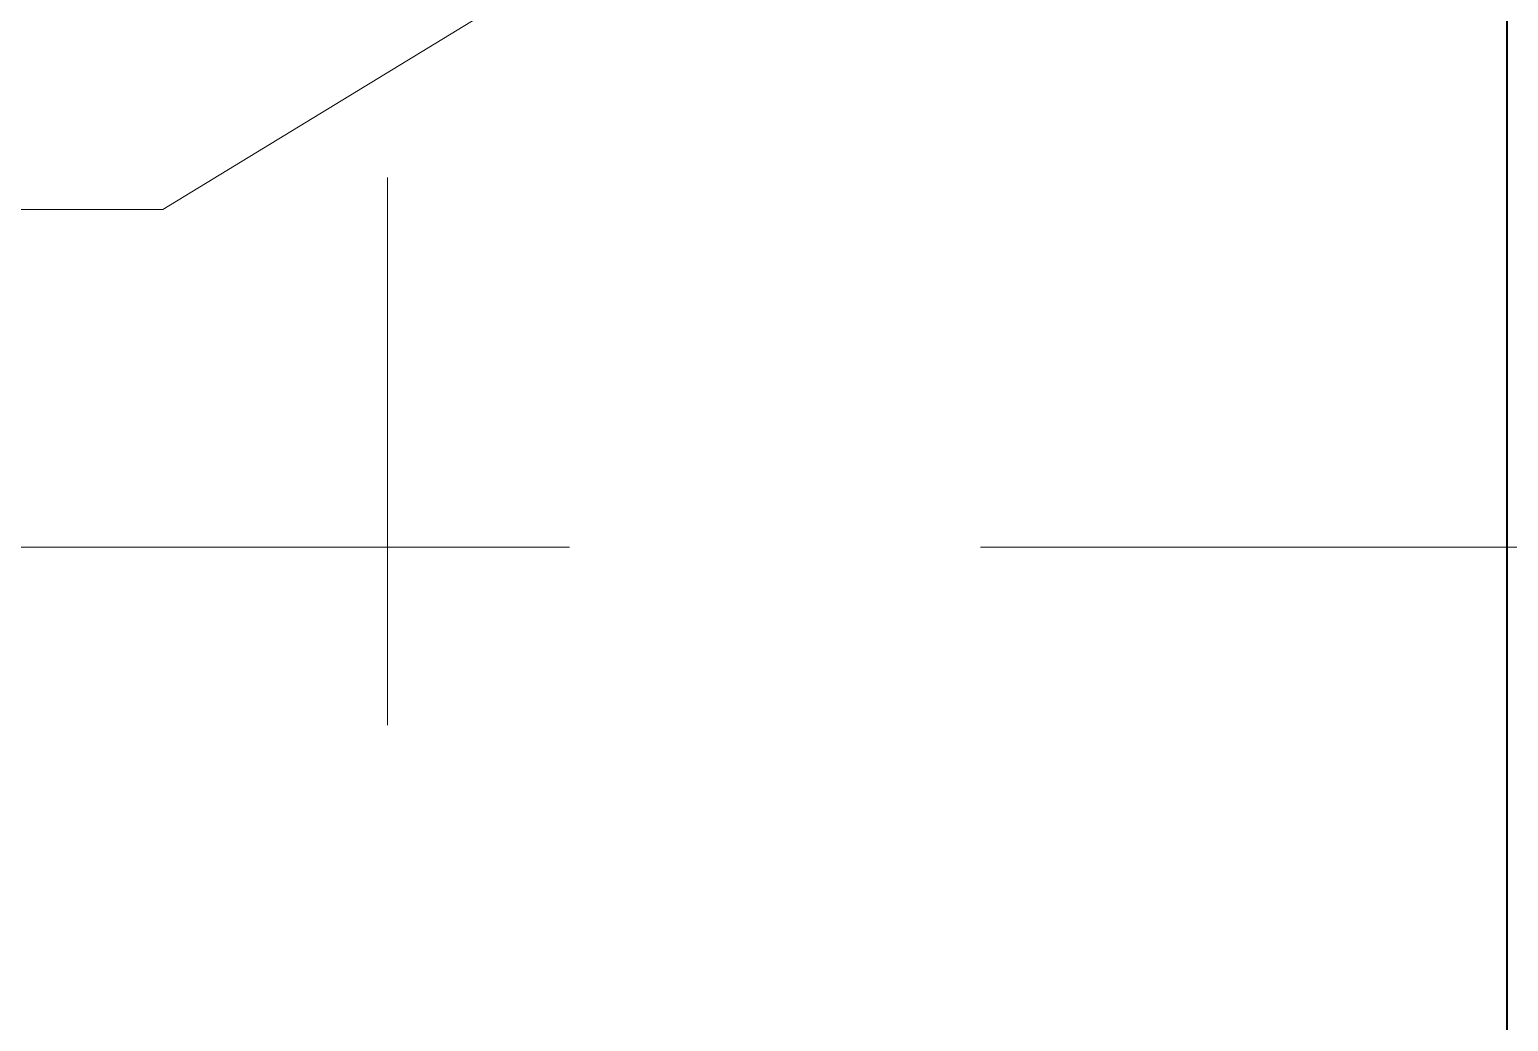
# Model space of a CAD drawing. Header units: millimetres. Extents: x -3817 to 677485, y -22715 to 103890.
# Drawn here: x 657471 to 659184, y 4926 to 6076 of the extents above; entities that cross this region are included whole.
import ezdxf

# ---------------------------------------------------------------- set-up
doc = ezdxf.new("R2010")
doc.units = ezdxf.units.MM
doc.layers.add('PDF _Геометрия', color=7, linetype='Continuous', true_color=0x1d1d1d)

msp = doc.modelspace()

# ---------------------------------------------------------------- linework, layer by layer
at = {"layer": 'PDF _Геометрия', "color": 250, "lineweight": 9, "true_color": 0x3c3c3c}
msp.add_lwpolyline([(659171.3, 6810), (658894.6, 6687.6), (658935.7, 6620.1), (659171.3, 6810), (657625, 5867.1), (657016.6, 5867.1)], dxfattribs=at)
at = {"layer": 'PDF _Геометрия', "color": 9, "lineweight": 9, "true_color": 0xc0c0c0}
for points in [[(659182.4, 6138.2), (659182.4, 6064), (659182.4, 5996.3), (659182.4, 5935), (659182.4, 5880.2), (659182.4, 5831.8), (659182.4, 5789.8), (659182.4, 5754.3), (659182.4, 5725.1), (659182.4, 5593.3), (659182.4, 5472), (659182.4, 5361.3), (659182.4, 5261.2), (659182.4, 5171.7), (659182.4, 5261.2), (659182.4, 5361.3), (659182.4, 5472), (659182.4, 5593.3), (659182.4, 5725.1), (659182.4, 5760.3), (659182.4, 5801), (659182.4, 5847.4), (659182.4, 5899.5), (659182.4, 5957.3), (659182.4, 6020.8), (659182.4, 6090.1)], [(659183.4, 6090.1), (659183.4, 6020.8), (659183.4, 5957.3), (659183.4, 5899.5), (659183.4, 5847.4), (659183.4, 5801), (659183.4, 5760.3), (659183.4, 5725.1), (659183.4, 5593.3), (659183.4, 5472), (659183.4, 5361.3), (659183.4, 5261.2), (659183.4, 5171.7), (659183.4, 5261.2), (659183.4, 5361.3), (659183.4, 5472), (659183.4, 5593.3), (659183.4, 5725.1), (659183.4, 5754.3), (659183.4, 5789.8), (659183.4, 5831.8), (659183.4, 5880.2), (659183.4, 5935), (659183.4, 5996.3), (659183.4, 6064), (659183.4, 6138.2)], [(659182.4, 4718), (659182.4, 4938), (659182.4, 5158.1), (659182.4, 5378.2), (659182.4, 5598.5), (659182.4, 5638.1), (659182.4, 5668.3), (659182.4, 5691.9), (659182.4, 5711.6), (659182.4, 5729.1), (659182.4, 5745.9), (659182.4, 5763.4), (659182.4, 5781.5), (659182.4, 5799.4), (659182.4, 5816.3), (659182.4, 5831.6), (659182.4, 5844.8), (659182.4, 5856.1), (659182.4, 5867.2), (659182.4, 5879.7), (659182.4, 5893.8), (659182.4, 5908.8), (659182.4, 5923.9), (659182.4, 5939), (659182.4, 5954.3), (659182.4, 5970.4), (659182.4, 5987.1), (659182.4, 6003.1), (659182.4, 6016.9), (659182.4, 6028.8), (659182.4, 6042), (659182.4, 6059.8), (659182.4, 6085)], [(659183.4, 6085), (659183.4, 6059.8), (659183.4, 6042), (659183.4, 6028.8), (659183.4, 6016.9), (659183.4, 6003.1), (659183.4, 5987.1), (659183.4, 5970.4), (659183.4, 5954.3), (659183.4, 5939), (659183.4, 5923.9), (659183.4, 5908.8), (659183.4, 5893.8), (659183.4, 5879.7), (659183.4, 5867.2), (659183.4, 5856.1), (659183.4, 5844.8), (659183.4, 5831.6), (659183.4, 5816.3), (659183.4, 5799.4), (659183.4, 5781.5), (659183.4, 5763.4), (659183.4, 5745.9), (659183.4, 5729.1), (659183.4, 5711.6), (659183.4, 5691.9), (659183.4, 5668.3), (659183.4, 5638.1), (659183.4, 5598.5), (659183.4, 5378.2), (659183.4, 5158.1), (659183.4, 4938), (659183.4, 4718)], [(659183.4, 6018.1), (659182.4, 6018.1)], [(659182.4, 5938.1), (659183.4, 5938.1)], [(659182.4, 5658.9), (659182.4, 5649.4), (659182.4, 5640), (659182.4, 5630.7), (659182.4, 5621.9), (659182.4, 5613.6), (659182.4, 5605.6), (659182.4, 5598), (659182.4, 5590.5), (659182.4, 5583.2), (659182.4, 5575.9), (659182.4, 5568.5), (659182.4, 5561), (659182.4, 5553.3), (659182.4, 5545.4), (659182.4, 5537.1), (659182.4, 5528.5), (659182.4, 5519.5), (659182.4, 5510), (659182.4, 5500), (659182.4, 5489.3), (659182.4, 5478.1), (659182.4, 5466.1), (659182.4, 5453.4), (659182.4, 5439.8), (659182.4, 5425.2), (659182.4, 5409.7), (659182.4, 5393), (659182.4, 5375.2), (659182.4, 5356.1), (659182.4, 5335.8), (659182.4, 5314), (659182.4, 5290.8), (659182.4, 5277.1), (659182.4, 5264.3), (659182.4, 5252.3), (659182.4, 5241.1), (659182.4, 5230.7), (659182.4, 5220.9), (659182.4, 5211.8), (659182.4, 5203.4), (659182.4, 5195.5), (659182.4, 5188.2), (659182.4, 5181.4), (659182.4, 5175), (659182.4, 5169.1), (659182.4, 5163.6), (659182.4, 5158.5), (659182.4, 5153.7), (659182.4, 5149.1), (659182.4, 5144.8), (659182.4, 5140.7), (659182.4, 5136.8), (659182.4, 5133), (659182.4, 5129.3), (659182.4, 5125.7), (659182.4, 5122.1), (659182.4, 5118.6), (659182.4, 5115), (659182.4, 5111.4), (659182.4, 5107.7), (659182.4, 5103.9), (659182.4, 5099.9), (659182.4, 5095.9), (659182.4, 5091.6), (659182.4, 5087.2), (659182.4, 5082.6), (659182.4, 5078), (659182.4, 5073.2), (659182.4, 5068.4), (659182.4, 5063.6), (659182.4, 5058.8), (659182.4, 5054), (659182.4, 5049.3), (659182.4, 5044.6)], [(659183.4, 5044.6), (659183.4, 5049.3), (659183.4, 5054), (659183.4, 5058.8), (659183.4, 5063.6), (659183.4, 5068.4), (659183.4, 5073.2), (659183.4, 5078), (659183.4, 5082.6), (659183.4, 5087.2), (659183.4, 5091.6), (659183.4, 5095.9), (659183.4, 5099.9), (659183.4, 5103.9), (659183.4, 5107.7), (659183.4, 5111.4), (659183.4, 5115), (659183.4, 5118.6), (659183.4, 5122.1), (659183.4, 5125.7), (659183.4, 5129.3), (659183.4, 5133), (659183.4, 5136.8), (659183.4, 5140.7), (659183.4, 5144.8), (659183.4, 5149.1), (659183.4, 5153.7), (659183.4, 5158.5), (659183.4, 5163.6), (659183.4, 5169.1), (659183.4, 5175), (659183.4, 5181.4), (659183.4, 5188.2), (659183.4, 5195.5), (659183.4, 5203.4), (659183.4, 5211.8), (659183.4, 5220.9), (659183.4, 5230.7), (659183.4, 5241.1), (659183.4, 5252.3), (659183.4, 5264.3), (659183.4, 5277.1), (659183.4, 5290.8), (659183.4, 5314), (659183.4, 5335.8), (659183.4, 5356.1), (659183.4, 5375.2), (659183.4, 5393), (659183.4, 5409.7), (659183.4, 5425.2), (659183.4, 5439.8), (659183.4, 5453.4), (659183.4, 5466.1), (659183.4, 5478.1), (659183.4, 5489.3), (659183.4, 5500), (659183.4, 5510), (659183.4, 5519.5), (659183.4, 5528.5), (659183.4, 5537.1), (659183.4, 5545.4), (659183.4, 5553.3), (659183.4, 5561), (659183.4, 5568.5), (659183.4, 5575.9), (659183.4, 5583.2), (659183.4, 5590.5), (659183.4, 5598), (659183.4, 5605.6), (659183.4, 5613.6), (659183.4, 5621.9), (659183.4, 5630.7), (659183.4, 5640), (659183.4, 5649.4), (659183.4, 5658.9)], [(659182.4, 4919.9), (659182.4, 4932.1), (659182.4, 4946.3), (659182.4, 4963.4), (659182.4, 4983.8), (659182.4, 5008.3), (659182.4, 5037.4), (659182.4, 5071.7), (659182.4, 5141.3), (659182.4, 5210.6), (659182.4, 5279.8), (659182.4, 5348.8), (659182.4, 5417.5), (659182.4, 5486.1), (659182.4, 5554.5), (659182.4, 5462.3), (659182.4, 5377.8), (659182.4, 5301), (659182.4, 5232), (659182.4, 5170.7)], [(659183.4, 5170.7), (659183.4, 5232), (659183.4, 5301), (659183.4, 5377.8), (659183.4, 5462.3), (659183.4, 5554.5), (659183.4, 5486.1), (659183.4, 5417.5), (659183.4, 5348.8), (659183.4, 5279.8), (659183.4, 5210.6), (659183.4, 5141.3), (659183.4, 5071.7), (659183.4, 5037.4), (659183.4, 5008.3), (659183.4, 4983.8), (659183.4, 4963.4), (659183.4, 4946.3), (659183.4, 4932.1), (659183.4, 4919.9)]]:
    msp.add_lwpolyline(points, dxfattribs=at)
for points in [[(659182.4, 6019.8), (659182.4, 6018.5), (659182.4, 6014.5), (659182.4, 6008.1), (659182.4, 5999.8), (659182.4, 5990.2), (659182.4, 5979.8), (659182.4, 5969.5), (659182.4, 5959.8), (659182.4, 5951.6), (659182.4, 5945.2), (659182.4, 5941.2), (659182.4, 5939.8), (659182.4, 5941.2), (659182.4, 5945.2), (659182.4, 5951.6), (659182.4, 5959.8), (659182.4, 5969.5), (659182.4, 5979.8), (659182.4, 5990.2), (659182.4, 5999.8), (659182.4, 6008.1), (659182.4, 6014.5), (659182.4, 6018.5)], [(659182.4, 6018.1), (659182.4, 6016.7), (659182.4, 6012.7), (659182.4, 6006.4), (659182.4, 5998.1), (659182.4, 5988.5), (659182.4, 5978.1), (659182.4, 5967.8), (659182.4, 5958.1), (659182.4, 5949.8), (659182.4, 5943.5), (659182.4, 5939.5), (659182.4, 5938.1), (659182.4, 5939.5), (659182.4, 5943.5), (659182.4, 5949.8), (659182.4, 5958.1), (659182.4, 5967.8), (659182.4, 5978.1), (659182.4, 5988.5), (659182.4, 5998.1), (659182.4, 6006.4), (659182.4, 6012.7), (659182.4, 6016.7)], [(659183.4, 6019.8), (659183.4, 6018.5), (659183.4, 6014.5), (659183.4, 6008.1), (659183.4, 5999.8), (659183.4, 5990.2), (659183.4, 5979.8), (659183.4, 5969.5), (659183.4, 5959.8), (659183.4, 5951.6), (659183.4, 5945.2), (659183.4, 5941.2), (659183.4, 5939.8), (659183.4, 5941.2), (659183.4, 5945.2), (659183.4, 5951.6), (659183.4, 5959.8), (659183.4, 5969.5), (659183.4, 5979.8), (659183.4, 5990.2), (659183.4, 5999.8), (659183.4, 6008.1), (659183.4, 6014.5), (659183.4, 6018.5)], [(659183.4, 6018.1), (659183.4, 6016.7), (659183.4, 6012.7), (659183.4, 6006.4), (659183.4, 5998.1), (659183.4, 5988.5), (659183.4, 5978.1), (659183.4, 5967.8), (659183.4, 5958.1), (659183.4, 5949.8), (659183.4, 5943.5), (659183.4, 5939.5), (659183.4, 5938.1), (659183.4, 5939.5), (659183.4, 5943.5), (659183.4, 5949.8), (659183.4, 5958.1), (659183.4, 5967.8), (659183.4, 5978.1), (659183.4, 5988.5), (659183.4, 5998.1), (659183.4, 6006.4), (659183.4, 6012.7), (659183.4, 6016.7)], [(659182.4, 5905.5), (659182.4, 5906.2), (659182.4, 5908.2), (659182.4, 5911.4), (659182.4, 5915.5), (659182.4, 5920.4), (659182.4, 5925.5), (659182.4, 5930.7), (659182.4, 5935.5), (659182.4, 5939.7), (659182.4, 5942.9), (659182.4, 5944.9), (659182.4, 5945.5), (659182.4, 5944.9), (659182.4, 5942.9), (659182.4, 5939.7), (659182.4, 5935.5), (659182.4, 5930.7), (659182.4, 5925.5), (659182.4, 5920.4), (659182.4, 5915.5), (659182.4, 5911.4), (659182.4, 5908.2), (659182.4, 5906.2)], [(659183.4, 5905.5), (659183.4, 5906.2), (659183.4, 5908.2), (659183.4, 5911.4), (659183.4, 5915.5), (659183.4, 5920.4), (659183.4, 5925.5), (659183.4, 5930.7), (659183.4, 5935.5), (659183.4, 5939.7), (659183.4, 5942.9), (659183.4, 5944.9), (659183.4, 5945.5), (659183.4, 5944.9), (659183.4, 5942.9), (659183.4, 5939.7), (659183.4, 5935.5), (659183.4, 5930.7), (659183.4, 5925.5), (659183.4, 5920.4), (659183.4, 5915.5), (659183.4, 5911.4), (659183.4, 5908.2), (659183.4, 5906.2)], [(659182.4, 5844.9), (659182.4, 5846.2), (659182.4, 5850.2), (659182.4, 5856.6), (659182.4, 5864.9), (659182.4, 5874.5), (659182.4, 5884.9), (659182.4, 5895.2), (659182.4, 5904.9), (659182.4, 5913.2), (659182.4, 5919.5), (659182.4, 5923.5), (659182.4, 5924.9), (659182.4, 5923.5), (659182.4, 5919.5), (659182.4, 5913.2), (659182.4, 5904.9), (659182.4, 5895.2), (659182.4, 5884.9), (659182.4, 5874.5), (659182.4, 5864.9), (659182.4, 5856.6), (659182.4, 5850.2), (659182.4, 5846.2)], [(659183.4, 5844.9), (659183.4, 5846.2), (659183.4, 5850.2), (659183.4, 5856.6), (659183.4, 5864.9), (659183.4, 5874.5), (659183.4, 5884.9), (659183.4, 5895.2), (659183.4, 5904.9), (659183.4, 5913.2), (659183.4, 5919.5), (659183.4, 5923.5), (659183.4, 5924.9), (659183.4, 5923.5), (659183.4, 5919.5), (659183.4, 5913.2), (659183.4, 5904.9), (659183.4, 5895.2), (659183.4, 5884.9), (659183.4, 5874.5), (659183.4, 5864.9), (659183.4, 5856.6), (659183.4, 5850.2), (659183.4, 5846.2)], [(659182.4, 5788.1), (659182.4, 5788.8), (659182.4, 5790.8), (659182.4, 5794), (659182.4, 5798.1), (659182.4, 5803), (659182.4, 5808.1), (659182.4, 5813.3), (659182.4, 5818.1), (659182.4, 5822.3), (659182.4, 5825.5), (659182.4, 5827.5), (659182.4, 5828.1), (659182.4, 5827.5), (659182.4, 5825.5), (659182.4, 5822.3), (659182.4, 5818.1), (659182.4, 5813.3), (659182.4, 5808.1), (659182.4, 5803), (659182.4, 5798.1), (659182.4, 5794), (659182.4, 5790.8), (659182.4, 5788.8)], [(659183.4, 5788.1), (659183.4, 5788.8), (659183.4, 5790.8), (659183.4, 5794), (659183.4, 5798.1), (659183.4, 5803), (659183.4, 5808.1), (659183.4, 5813.3), (659183.4, 5818.1), (659183.4, 5822.3), (659183.4, 5825.5), (659183.4, 5827.5), (659183.4, 5828.1), (659183.4, 5827.5), (659183.4, 5825.5), (659183.4, 5822.3), (659183.4, 5818.1), (659183.4, 5813.3), (659183.4, 5808.1), (659183.4, 5803), (659183.4, 5798.1), (659183.4, 5794), (659183.4, 5790.8), (659183.4, 5788.8)], [(659182.4, 5732.1), (659182.4, 5732.8), (659182.4, 5734.8), (659182.4, 5738), (659182.4, 5742.1), (659182.4, 5746.9), (659182.4, 5752.1), (659182.4, 5757.3), (659182.4, 5762.1), (659182.4, 5766.2), (659182.4, 5769.4), (659182.4, 5771.4), (659182.4, 5772.1), (659182.4, 5771.4), (659182.4, 5769.4), (659182.4, 5766.2), (659182.4, 5762.1), (659182.4, 5757.3), (659182.4, 5752.1), (659182.4, 5746.9), (659182.4, 5742.1), (659182.4, 5738), (659182.4, 5734.8), (659182.4, 5732.8)], [(659183.4, 5732.1), (659183.4, 5732.8), (659183.4, 5734.8), (659183.4, 5738), (659183.4, 5742.1), (659183.4, 5746.9), (659183.4, 5752.1), (659183.4, 5757.3), (659183.4, 5762.1), (659183.4, 5766.2), (659183.4, 5769.4), (659183.4, 5771.4), (659183.4, 5772.1), (659183.4, 5771.4), (659183.4, 5769.4), (659183.4, 5766.2), (659183.4, 5762.1), (659183.4, 5757.3), (659183.4, 5752.1), (659183.4, 5746.9), (659183.4, 5742.1), (659183.4, 5738), (659183.4, 5734.8), (659183.4, 5732.8)], [(659182.4, 5715.9), (659182.4, 5716.6), (659182.4, 5718.6), (659182.4, 5721.7), (659182.4, 5725.9), (659182.4, 5730.7), (659182.4, 5735.9), (659182.4, 5741.1), (659182.4, 5745.9), (659182.4, 5750), (659182.4, 5753.2), (659182.4, 5755.2), (659182.4, 5755.9), (659182.4, 5755.2), (659182.4, 5753.2), (659182.4, 5750), (659182.4, 5745.9), (659182.4, 5741.1), (659182.4, 5735.9), (659182.4, 5730.7), (659182.4, 5725.9), (659182.4, 5721.7), (659182.4, 5718.6), (659182.4, 5716.6)], [(659182.4, 5709.5), (659182.4, 5710.2), (659182.4, 5712.2), (659182.4, 5715.4), (659182.4, 5719.5), (659182.4, 5724.3), (659182.4, 5729.5), (659182.4, 5734.7), (659182.4, 5739.5), (659182.4, 5743.7), (659182.4, 5746.8), (659182.4, 5748.8), (659182.4, 5749.5), (659182.4, 5748.8), (659182.4, 5746.8), (659182.4, 5743.7), (659182.4, 5739.5), (659182.4, 5734.7), (659182.4, 5729.5), (659182.4, 5724.3), (659182.4, 5719.5), (659182.4, 5715.4), (659182.4, 5712.2), (659182.4, 5710.2)], [(659183.4, 5715.9), (659183.4, 5716.6), (659183.4, 5718.6), (659183.4, 5721.7), (659183.4, 5725.9), (659183.4, 5730.7), (659183.4, 5735.9), (659183.4, 5741.1), (659183.4, 5745.9), (659183.4, 5750), (659183.4, 5753.2), (659183.4, 5755.2), (659183.4, 5755.9), (659183.4, 5755.2), (659183.4, 5753.2), (659183.4, 5750), (659183.4, 5745.9), (659183.4, 5741.1), (659183.4, 5735.9), (659183.4, 5730.7), (659183.4, 5725.9), (659183.4, 5721.7), (659183.4, 5718.6), (659183.4, 5716.6)], [(659183.4, 5709.5), (659183.4, 5710.2), (659183.4, 5712.2), (659183.4, 5715.4), (659183.4, 5719.5), (659183.4, 5724.3), (659183.4, 5729.5), (659183.4, 5734.7), (659183.4, 5739.5), (659183.4, 5743.7), (659183.4, 5746.8), (659183.4, 5748.8), (659183.4, 5749.5), (659183.4, 5748.8), (659183.4, 5746.8), (659183.4, 5743.7), (659183.4, 5739.5), (659183.4, 5734.7), (659183.4, 5729.5), (659183.4, 5724.3), (659183.4, 5719.5), (659183.4, 5715.4), (659183.4, 5712.2), (659183.4, 5710.2)], [(659183.4, 5725.1), (659182.4, 5725.1)], [(659182.4, 5625.6), (659182.4, 5629.6), (659182.4, 5636), (659182.4, 5644.2), (659182.4, 5653.9), (659182.4, 5664.2), (659182.4, 5674.6), (659182.4, 5684.2), (659182.4, 5692.5), (659182.4, 5698.9), (659182.4, 5702.9), (659182.4, 5704.2), (659182.4, 5702.9), (659182.4, 5698.9), (659182.4, 5692.5), (659182.4, 5684.2), (659182.4, 5674.6), (659182.4, 5664.2), (659182.4, 5653.9), (659182.4, 5644.2), (659182.4, 5636), (659182.4, 5629.6)], [(659183.4, 5625.6), (659183.4, 5629.6), (659183.4, 5636), (659183.4, 5644.2), (659183.4, 5653.9), (659183.4, 5664.2), (659183.4, 5674.6), (659183.4, 5684.2), (659183.4, 5692.5), (659183.4, 5698.9), (659183.4, 5702.9), (659183.4, 5704.2), (659183.4, 5702.9), (659183.4, 5698.9), (659183.4, 5692.5), (659183.4, 5684.2), (659183.4, 5674.6), (659183.4, 5664.2), (659183.4, 5653.9), (659183.4, 5644.2), (659183.4, 5636), (659183.4, 5629.6)], [(659183.4, 5044.6), (659183.4, 5658.9), (659182.4, 5658.9), (659182.4, 5044.6)], [(659182.4, 5607.1), (659182.4, 5610.3), (659182.4, 5614.5), (659182.4, 5619.3), (659182.4, 5624.5), (659182.4, 5629.6), (659182.4, 5634.5), (659182.4, 5638.6), (659182.4, 5641.8), (659182.4, 5638.6), (659182.4, 5634.5), (659182.4, 5629.6), (659182.4, 5624.5), (659182.4, 5619.3), (659182.4, 5614.5), (659182.4, 5610.3)], [(659183.4, 5607.1), (659183.4, 5610.3), (659183.4, 5614.5), (659183.4, 5619.3), (659183.4, 5624.5), (659183.4, 5629.6), (659183.4, 5634.5), (659183.4, 5638.6), (659183.4, 5641.8), (659183.4, 5638.6), (659183.4, 5634.5), (659183.4, 5629.6), (659183.4, 5624.5), (659183.4, 5619.3), (659183.4, 5614.5), (659183.4, 5610.3)], [(659182.4, 5500.1), (659182.4, 5506.1), (659182.4, 5515.7), (659182.4, 5528.1), (659182.4, 5542.5), (659182.4, 5558.1), (659182.4, 5573.6), (659182.4, 5588.1), (659182.4, 5600.5), (659182.4, 5610), (659182.4, 5616), (659182.4, 5610), (659182.4, 5600.5), (659182.4, 5588.1), (659182.4, 5573.6), (659182.4, 5558.1), (659182.4, 5542.5), (659182.4, 5528.1), (659182.4, 5515.7), (659182.4, 5506.1)], [(659183.4, 5500.1), (659183.4, 5506.1), (659183.4, 5515.7), (659183.4, 5528.1), (659183.4, 5542.5), (659183.4, 5558.1), (659183.4, 5573.6), (659183.4, 5588.1), (659183.4, 5600.5), (659183.4, 5610), (659183.4, 5616), (659183.4, 5610), (659183.4, 5600.5), (659183.4, 5588.1), (659183.4, 5573.6), (659183.4, 5558.1), (659183.4, 5542.5), (659183.4, 5528.1), (659183.4, 5515.7), (659183.4, 5506.1)], [(659182.4, 5551.6), (659182.4, 5554.8), (659182.4, 5558.9), (659182.4, 5563.7), (659182.4, 5568.9), (659182.4, 5574.1), (659182.4, 5578.9), (659182.4, 5583.1), (659182.4, 5586.2), (659182.4, 5583.1), (659182.4, 5578.9), (659182.4, 5574.1), (659182.4, 5568.9), (659182.4, 5563.7), (659182.4, 5558.9), (659182.4, 5554.8)], [(659182.4, 5543.2), (659182.4, 5546.4), (659182.4, 5550.5), (659182.4, 5555.3), (659182.4, 5560.5), (659182.4, 5565.7), (659182.4, 5570.5), (659182.4, 5574.7), (659182.4, 5577.8), (659182.4, 5574.7), (659182.4, 5570.5), (659182.4, 5565.7), (659182.4, 5560.5), (659182.4, 5555.3), (659182.4, 5550.5), (659182.4, 5546.4)], [(659183.4, 5551.6), (659183.4, 5554.8), (659183.4, 5558.9), (659183.4, 5563.7), (659183.4, 5568.9), (659183.4, 5574.1), (659183.4, 5578.9), (659183.4, 5583.1), (659183.4, 5586.2), (659183.4, 5583.1), (659183.4, 5578.9), (659183.4, 5574.1), (659183.4, 5568.9), (659183.4, 5563.7), (659183.4, 5558.9), (659183.4, 5554.8)], [(659183.4, 5543.2), (659183.4, 5546.4), (659183.4, 5550.5), (659183.4, 5555.3), (659183.4, 5560.5), (659183.4, 5565.7), (659183.4, 5570.5), (659183.4, 5574.7), (659183.4, 5577.8), (659183.4, 5574.7), (659183.4, 5570.5), (659183.4, 5565.7), (659183.4, 5560.5), (659183.4, 5555.3), (659183.4, 5550.5), (659183.4, 5546.4)], [(659182.4, 5517.7), (659182.4, 5520.9), (659182.4, 5525), (659182.4, 5529.8), (659182.4, 5535), (659182.4, 5540.2), (659182.4, 5545), (659182.4, 5549.1), (659182.4, 5552.3), (659182.4, 5549.1), (659182.4, 5545), (659182.4, 5540.2), (659182.4, 5535), (659182.4, 5529.8), (659182.4, 5525), (659182.4, 5520.9)], [(659183.4, 5517.7), (659183.4, 5520.9), (659183.4, 5525), (659183.4, 5529.8), (659183.4, 5535), (659183.4, 5540.2), (659183.4, 5545), (659183.4, 5549.1), (659183.4, 5552.3), (659183.4, 5549.1), (659183.4, 5545), (659183.4, 5540.2), (659183.4, 5535), (659183.4, 5529.8), (659183.4, 5525), (659183.4, 5520.9)], [(659182.4, 5447.7), (659182.4, 5450.9), (659182.4, 5455), (659182.4, 5459.9), (659182.4, 5465), (659182.4, 5470.2), (659182.4, 5475), (659182.4, 5479.2), (659182.4, 5482.3), (659182.4, 5479.2), (659182.4, 5475), (659182.4, 5470.2), (659182.4, 5465), (659182.4, 5459.9), (659182.4, 5455), (659182.4, 5450.9)], [(659182.4, 5400.5), (659182.4, 5404.5), (659182.4, 5410.9), (659182.4, 5419.2), (659182.4, 5428.8), (659182.4, 5439.2), (659182.4, 5449.5), (659182.4, 5459.2), (659182.4, 5467.4), (659182.4, 5473.8), (659182.4, 5477.8), (659182.4, 5473.8), (659182.4, 5467.4), (659182.4, 5459.2), (659182.4, 5449.5), (659182.4, 5439.2), (659182.4, 5428.8), (659182.4, 5419.2), (659182.4, 5410.9), (659182.4, 5404.5)], [(659183.4, 5447.7), (659183.4, 5450.9), (659183.4, 5455), (659183.4, 5459.9), (659183.4, 5465), (659183.4, 5470.2), (659183.4, 5475), (659183.4, 5479.2), (659183.4, 5482.3), (659183.4, 5479.2), (659183.4, 5475), (659183.4, 5470.2), (659183.4, 5465), (659183.4, 5459.9), (659183.4, 5455), (659183.4, 5450.9)], [(659183.4, 5400.5), (659183.4, 5404.5), (659183.4, 5410.9), (659183.4, 5419.2), (659183.4, 5428.8), (659183.4, 5439.2), (659183.4, 5449.5), (659183.4, 5459.2), (659183.4, 5467.4), (659183.4, 5473.8), (659183.4, 5477.8), (659183.4, 5473.8), (659183.4, 5467.4), (659183.4, 5459.2), (659183.4, 5449.5), (659183.4, 5439.2), (659183.4, 5428.8), (659183.4, 5419.2), (659183.4, 5410.9), (659183.4, 5404.5)], [(659182.4, 5387.6), (659182.4, 5390.8), (659182.4, 5395), (659182.4, 5399.8), (659182.4, 5405), (659182.4, 5410.1), (659182.4, 5415), (659182.4, 5419.1), (659182.4, 5422.3), (659182.4, 5419.1), (659182.4, 5415), (659182.4, 5410.1), (659182.4, 5405), (659182.4, 5399.8), (659182.4, 5395), (659182.4, 5390.8)], [(659183.4, 5387.6), (659183.4, 5390.8), (659183.4, 5395), (659183.4, 5399.8), (659183.4, 5405), (659183.4, 5410.1), (659183.4, 5415), (659183.4, 5419.1), (659183.4, 5422.3), (659183.4, 5419.1), (659183.4, 5415), (659183.4, 5410.1), (659183.4, 5405), (659183.4, 5399.8), (659183.4, 5395), (659183.4, 5390.8)]]:
    msp.add_lwpolyline(points, close=True, dxfattribs=at)
at = {"layer": 'PDF _Геометрия', "color": 253, "lineweight": 9, "true_color": 0xaaaaaa}
for points in [[(657885.5, 5269.4), (657885.5, 5904.4)], [(656508.9, 5475.9), (658096.4, 5475.9)], [(658572.7, 5475.9), (659207.7, 5475.9)]]:
    msp.add_lwpolyline(points, dxfattribs=at)

doc.saveas('drawing.dxf')
